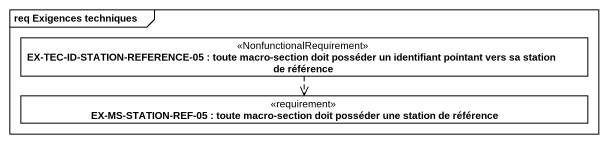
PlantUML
@startuml
mainframe req Exigences techniques
hide circle
hide empty members
class "EX-TEC-ID-STATION-REFERENCE-05 : toute macro-section doit posséder un identifiant pointant vers sa station de référence" as EX_TEC_ID_STATION_REFERENCE <<NonfunctionalRequirement>> #FFFFFF
class "EX-MS-STATION-REF-05 : toute macro-section doit posséder une station de référence" as EX_MS_STATION_REF_05_toute <<requirement>>
EX_TEC_ID_STATION_REFERENCE ..> EX_MS_STATION_REF_05_toute
@enduml
